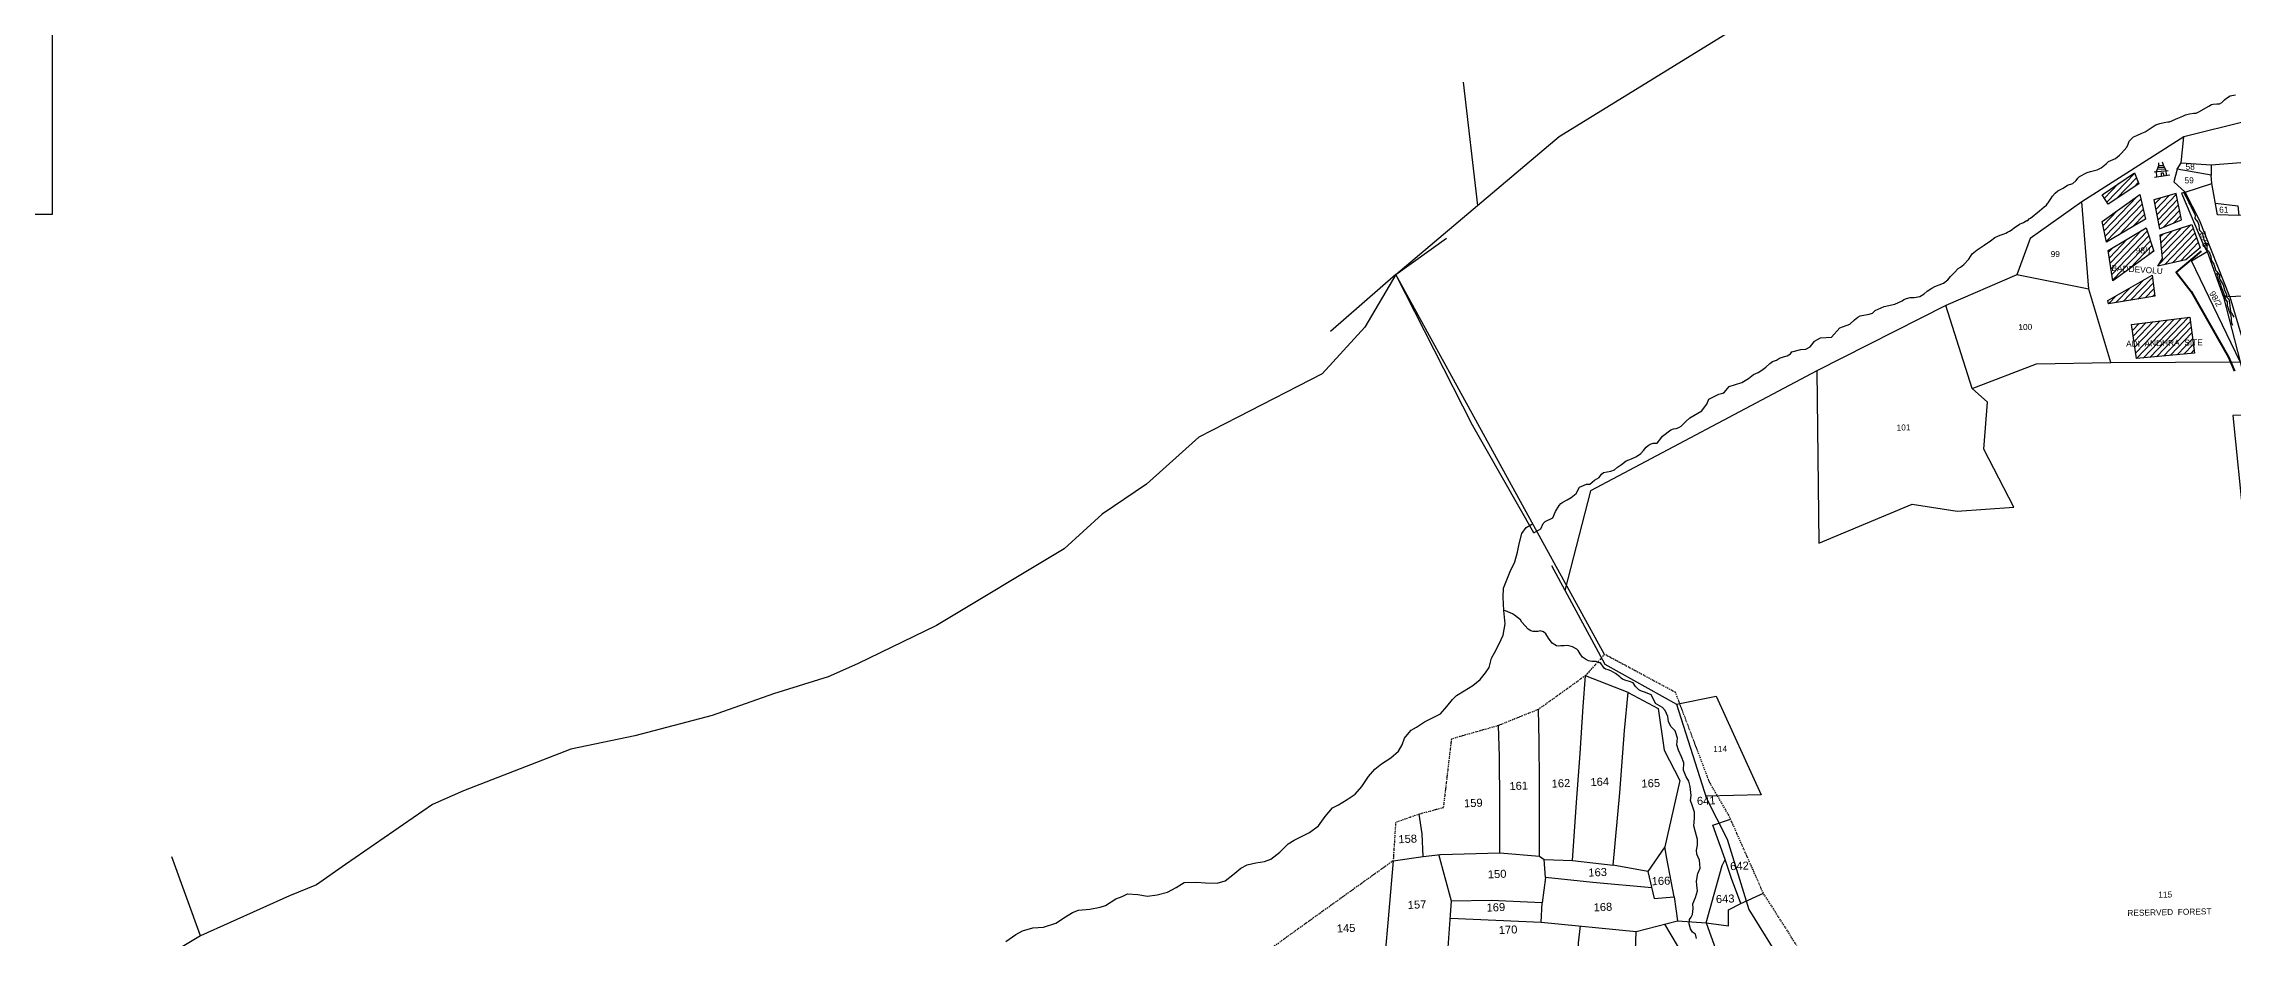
# Model space of a CAD drawing. Header units: inches. Extents: x 304037 to 460575, y 1453943 to 1639883.
# Drawn here: x 321800 to 325543, y 1605098 to 1606625 of the extents above; entities that cross this region are included whole.
import ezdxf

# ---------------------------------------------------------------- set-up
doc = ezdxf.new("R2010")
doc.units = ezdxf.units.IN
doc.header["$MEASUREMENT"] = 0
doc.linetypes.add('ACAD_ISO07W100', pattern=[3, 0, -3])
doc.linetypes.add('BORDER', pattern=[1.75, 0.5, -0.25, 0.5, -0.25, 0, -0.25])
doc.layers.add('FOOTPATH', color=150, linetype='ACAD_ISO07W100', lineweight=30)
doc.layers.add('VILL_BOUNDARY', color=6, linetype='BORDER', lineweight=30)
for name, color, linetype in [('NALA', 4, 'Continuous'), ('SURVEY_BND', 7, 'Continuous'), ('SURVEY_NO', 7, 'Continuous'), ('TEXT', 7, 'Continuous'), ('VILLAGE_AREA', 1, 'Continuous'), ('WATER_BODY', 4, 'Continuous')]:
    doc.layers.add(name, color=color, linetype=linetype)
doc.styles.get("Standard").update_dxf_attribs({"font": 'arial.ttf'})

# ---------------------------------------------------------------- blocks, each defined once
blk = doc.blocks.new('ABCD')
at = {"layer": 'VILLAGE_AREA', "linetype": 'ByBlock'}
for points in [[(-0.1, 2.28), (5.8, 2.7)], [(0, 0), (6.41, 0.9)], [(0.82, 2.35), (1.96, 4.93), (3.79, 4.97), (3.5, 6.26)], [(0.97, 0.14), (0.82, 2.35)], [(1.23, 3.28), (4.55, 3.36)], [(1.6, 4.11), (4.17, 4.16)], [(1.96, 4.93), (1.96, 6.05)], [(2.98, 0.42), (2.98, 1.76), (3.72, 1.76), (3.89, 0.55)], [(5.03, 0.71), (4.89, 2.64), (3.79, 4.97)]]:
    blk.add_lwpolyline(points, dxfattribs=at)
blk = doc.blocks.new('BADDEVOLU')
at = {"layer": 'VILLAGE_AREA', "linetype": 'ByBlock'}
h = blk.add_hatch(dxfattribs=at)
h.set_pattern_fill('ANSI31', color=256, scale=15, angle=180, style=0)
h.set_pattern_definition([(225, (-699.581, -397.935), (1.3258252, -1.3258252), [])])
h.paths.add_polyline_path([(-84.77, 176.12), (-87.75, 185.99), (-103.86, 176.79), (-102.14, 163.93)])
h.paths.add_polyline_path([(-84.33, 197.64), (-82.18, 185.39), (-72.84, 189.03), (-74.83, 200.14)])
h.paths.add_polyline_path([(-103.59, 196.14), (-90.53, 204.44), (-92.18, 209.14), (-105.92, 200.19)])
h.paths.add_polyline_path([(-82.01, 182.9), (-81.1, 172.98), (-83.16, 169.81), (-71.39, 172.14), (-65.25, 177.14), (-68.64, 186.93)])
h.paths.add_polyline_path([(-84.66, 157.2), (-85.65, 166.08), (-104.41, 155.83), (-104.25, 154.36)])
h.paths.add_polyline_path([(-94.74, 145.58), (-92.86, 131.15), (-68.47, 132.96), (-70.16, 148.17)])
h.paths.add_polyline_path([(-106.17, 188.96), (-104.57, 180.25), (-87.94, 189.62), (-90.18, 199.92)])
at = {"layer": 'FOOTPATH', "linetype": 'ByBlock', "lineweight": 40}
blk.add_lwpolyline([(-64.91, 175.72), (-75.49, 167.06), (-69.42, 158.81), (-54.27, 131), (-51.83, 125.06)], dxfattribs=at)
at = {"layer": 'NALA', "linetype": 'ByBlock'}
for points in [[(-347.18, 62.95), (-344.21, 64.64), (-343.16, 66.88), (-342.31, 67.63), (-339.06, 69.13), (-337.96, 71.73), (-336.41, 74.22), (-335.66, 75.12), (-334.76, 75.67), (-332.97, 76.52), (-331.27, 77.57), (-329.17, 79.16), (-327.66, 81.83), (-325.66, 82.53), (-324.76, 82.98), (-323.27, 82.98), (-321.27, 84.57), (-319.37, 85.72), (-318.37, 87.07), (-317.42, 87.77), (-314.42, 88.27), (-312.87, 88.82), (-311.57, 89.91), (-309.81, 90.99), (-307.91, 92.44), (-305.61, 93.19), (-303.51, 94.19), (-301.61, 95.44), (-300.46, 96.68), (-299.31, 98.03), (-298.56, 98.73), (-297.61, 99.23), (-296.42, 99.63), (-295.57, 99.63), (-294.77, 99.63), (-293.12, 101.48), (-292.42, 102.47), (-288.86, 105.09), (-287.71, 105.44), (-286.66, 105.59), (-285.51, 106.04), (-284.46, 106.59), (-282.51, 108.43), (-280.86, 109.93), (-275.65, 112.75), (-275, 113.8), (-273.6, 115.55), (-272.7, 117.59), (-270.15, 118.89), (-268.4, 119.69), (-266.81, 120.09), (-266.06, 120.49), (-264.76, 122.03), (-264.11, 122.83), (-258.64, 124.41), (-255.89, 126.01), (-253.79, 127.66), (-251.74, 128.45), (-250.14, 129.4), (-248.49, 130.65), (-246.74, 132.15), (-245.69, 132.9), (-243.99, 133.45), (-242.65, 134.2), (-240.55, 134.89), (-239.5, 135.24), (-238.05, 135.99), (-237.4, 136.79), (-233.69, 137.71), (-231.59, 137.81), (-229.69, 138.71), (-228.64, 140.2), (-227.84, 141.1), (-225.26, 142.46), (-220.64, 142.71), (-217.1, 146.45), (-212.89, 147.93), (-210.86, 149.68), (-209.42, 150.87), (-208.55, 151.36), (-204.66, 151.99), (-203.33, 152.41), (-202.14, 153.42), (-198.35, 155.15), (-193.9, 156.03), (-190.78, 157.25), (-189.98, 157.85), (-188.89, 158.3), (-187.31, 158.58), (-185.7, 158.58), (-183.35, 159.01), (-181.46, 160.06), (-180.13, 161.15), (-178.13, 162.44), (-176.97, 163.11), (-173.29, 164.38), (-171.36, 165.78), (-170.27, 167.11), (-168.56, 168.82), (-166.98, 170.36), (-166.04, 170.99), (-164.53, 172.08), (-162.49, 174.18), (-161.06, 176.48), (-158.9, 178.1), (-157.58, 178.93), (-155.91, 179.96), (-153.15, 181.79), (-151.34, 183.19), (-149.82, 183.78), (-148.71, 184.22), (-147.46, 184.54), (-146.63, 184.91), (-145.96, 185.27), (-145.11, 185.64), (-144.49, 186.08), (-143.85, 186.5), (-143.22, 187.04), (-140.95, 188.47), (-139.13, 189.15), (-138.09, 189.84), (-137.84, 190.03), (-137.35, 190.03), (-136.79, 190.67), (-136.19, 190.99), (-132.41, 194.01), (-130.38, 195.61), (-129.44, 196.26), (-128.92, 196.91), (-128.7, 197.2), (-127.58, 198.83), (-126.79, 200.04), (-125.66, 201.27), (-124.53, 202.13), (-122.3, 203.25), (-120.49, 204.49), (-118.2, 205.16), (-116.74, 206.34), (-115.99, 207.33), (-115.28, 208.02), (-114.15, 208.6), (-113.19, 209.04), (-112.01, 209.61), (-110.63, 209.97), (-107.87, 210.64), (-106.17, 211.46), (-104.08, 213.14), (-102.98, 214.08), (-100, 215.31), (-98.38, 216.63), (-97.47, 217.51), (-95.18, 219.98), (-94.6, 221.24), (-94.14, 222.48), (-92.35, 224.18), (-90.92, 224.81), (-88.77, 225.72), (-87.45, 226.21), (-84.92, 227.9), (-83.57, 228.7), (-82.91, 229.11), (-81.2, 229.66), (-79.41, 229.93), (-77.76, 230.18), (-77.1, 230.21), (-77.1, 230.21), (-73.54, 231.75), (-71.54, 232.5), (-70.41, 232.99), (-68.59, 233.38), (-66.89, 233.6), (-65.87, 233.68), (-65.29, 233.84), (-64.77, 234.17), (-60.52, 236.49), (-59.28, 237.1), (-58.62, 237.32), (-57.08, 237.32), (-56.03, 237.32), (-55.04, 237.92), (-53.86, 239.05), (-52.98, 239.71), (-51.41, 240.61), (-49.13, 240.97)], [(-71.78, 200.57), (-69.95, 196.88), (-69.44, 195.58), (-68.98, 194.95), (-67.45, 191.75), (-67.07, 190.85), (-67.25, 189.48), (-66.01, 187.91), (-65.61, 186.66), (-65.54, 185.02), (-65.47, 184.51), (-64.3, 183.33), (-63.99, 181.65), (-63.61, 180.63), (-63.26, 179.62), (-62.55, 178.63), (-62.46, 177.35), (-62.42, 176.42), (-61.53, 175.32), (-60.82, 173.38), (-60.71, 171.9), (-59.65, 170.16), (-59.18, 168.33), (-58.98, 167.67), (-58.28, 166.91), (-57.45, 165.46), (-57.34, 164.12), (-57.19, 163.5), (-55.9, 161.44), (-55.39, 159.29), (-54.6, 157.34), (-54.73, 156.43), (-53.69, 155.35), (-53.35, 153.75), (-53.24, 152.42), (-53.2, 151.31), (-53, 150.3), (-52.6, 149.5), (-51.72, 147.8)], [(-52.25, 144.27), (-52.64, 145.2), (-52.59, 145.74), (-52.68, 146.31), (-52.68, 147.23), (-52.76, 148.36), (-53.19, 149.48), (-53.61, 150.51), (-53.94, 151.5), (-54.25, 152.53), (-54.25, 154.28), (-54.88, 155.25), (-55.18, 156.21), (-55.75, 157.91), (-56.16, 158.98), (-56.48, 160.06), (-57.13, 162.25), (-57.49, 162.9), (-57.97, 163.92), (-57.97, 164.78), (-58.1, 165.53), (-58.44, 166.15), (-58.62, 166.39), (-58.53, 166.27)]]:
    blk.add_lwpolyline(points, dxfattribs=at)
at = {"layer": 'SURVEY_BND', "linetype": 'ByBlock'}
for points in [[(-72.51, 212.99), (-71.18, 223.86)], [(-74.33, 210.35), (-72.51, 212.99), (-59.98, 211.84), (-60.08, 207.51)], [(-59.98, 211.84), (-26.09, 213.9), (-14.94, 212.03), (-13.45, 195.24), (-22.76, 192.57), (-48.82, 190.32), (-57.73, 190.87), (-59.86, 204.01)], [(-71.1, 200.59), (-59.86, 204.01), (-60.08, 207.51), (-74.33, 210.35), (-75.8, 204.96), (-71.1, 200.59)], [(-112.27, 160.64), (-114.61, 197.38)], [(-53.16, 156.38), (-65.39, 188.7), (-71.1, 200.59), (-72.66, 200.2), (-63.65, 177.99), (-62.36, 175.47)], [(-58.52, 195.7), (-49.17, 194.37), (-48.82, 190.32)], [(-103.64, 129.77), (-49.39, 129.03), (-69.01, 171.74), (-62.36, 175.47), (-55.91, 156.25), (-49.39, 129.03), (-43.79, 106.48), (-52.86, 106.59), (-49.18, 60.81), (-38.35, 60.16), (-40.64, 84.51), (-43.79, 106.48), (-38.99, 103.42), (-43.89, 122.36), (-15.42, 121.05), (-15.87, 157.72), (-53.16, 156.38), (-48.49, 139.28), (-43.89, 122.36)], [(-61.72, 179.01), (-63.65, 177.99)], [(-162.11, 119.92), (-134.95, 129.77), (-103.64, 129.77), (-112.27, 160.64), (-142.36, 167.25)], [(-53.16, 156.38), (-56.13, 156.92)], [(-227.18, 128.65), (-227.75, 56.41), (-188.2, 71.97), (-169.43, 68.58), (-145.54, 69.9), (-157.7, 94.43), (-155.74, 114.05), (-162.11, 119.92), (-172.47, 154.98)], [(-288.8, -10.02), (-271.97, -6.97), (-253.88, -48.7), (-277.19, -48.89)]]:
    blk.add_lwpolyline(points, dxfattribs=at)
at = {"layer": 'VILL_BOUNDARY', "linetype": 'ByBlock'}
for points in [[(-340.02, 49.13), (-318.52, 7.28), (-288.8, -10.02), (-276.9, -49.84), (-268.53, -67.09), (-260.01, -96.73), (-224.07, -157.48), (-213.42, -175.44), (-198.78, -214.78), (-171.67, -264.31), (-151.65, -303.62), (-127.08, -337.86), (-104.22, -326.78), (-69.56, -310.42), (-33.08, -299.22)], [(-44.12, 229.97), (-71.18, 223.86), (-114.61, 197.38), (-136.56, 182.35), (-142.36, 167.25), (-172.47, 154.98), (-227.18, 128.65), (-323.05, 80.16), (-334.6, 38.57)]]:
    blk.add_lwpolyline(points, dxfattribs=at)
at = {"layer": 'VILLAGE_AREA', "linetype": 'ByBlock'}
for points in [[(-105.92, 200.19), (-92.18, 209.14), (-90.53, 204.44), (-103.59, 196.14), (-105.92, 200.19)], [(-106.17, 188.96), (-90.18, 199.92), (-87.94, 189.62), (-104.57, 180.25), (-106.17, 188.96)], [(-84.33, 197.64), (-82.18, 185.39), (-72.84, 189.03), (-74.83, 200.14), (-84.33, 197.64)], [(-103.86, 176.79), (-87.75, 185.99), (-84.77, 176.12), (-102.14, 163.93), (-103.86, 176.79)], [(-82.01, 182.9), (-68.64, 186.93), (-65.25, 177.14), (-71.39, 172.14), (-83.16, 169.81), (-81.1, 172.98), (-82.01, 182.9)], [(-104.41, 155.83), (-85.65, 166.08), (-84.66, 157.2), (-104.25, 154.36), (-104.41, 155.83)], [(-94.74, 145.58), (-70.16, 148.17), (-68.47, 132.96), (-92.86, 131.15), (-94.74, 145.58)]]:
    blk.add_lwpolyline(points, dxfattribs=at)
at = {"layer": 'WATER_BODY', "linetype": 'ByBlock'}
blk.add_lwpolyline([(-347.18, 62.95), (-372, 108.71), (-403, 172.48), (-333.34, 229.09), (-235.32, 286.91), (-120.54, 354.21), (-61.05, 375.95), (34.48, 425.49), (142.29, 496.19), (174.63, 520.15), (223.57, 444.7), (266.24, 378.95)], dxfattribs=at)
at = {"layer": 'WATER_BODY'}
for points in [[(-373.21, 252.64), (-368.17, 200.78)], [(-403, 172.48), (-430.92, 149.12)]]:
    blk.add_lwpolyline(points, dxfattribs=at)
at = {"layer": 'VILLAGE_AREA', "linetype": 'ByBlock'}
blk.add_blockref('ABCD', (-83.84, 207.12), dxfattribs=at)
at = {"layer": 'SURVEY_NO', "linetype": 'ByBlock'}
for s, p in [('58', (-70.74, 209.95)), ('59', (-71.28, 204.26)), ('61', (-57, 191.68)), ('99', (-128.06, 174.44)), ('98/1', (-92.34, 175.25)), ('100', (-142.2, 144.1)), ('101', (-194.12, 102.94)), ('114', (-273.69, -30.37))]:
    blk.add_text(s, height=2.5, dxfattribs=at).set_placement(p)
for s, rotation, p in [('97/1', 101.90211, (-61.64, 177.64)), ('98/2', 298.56773, (-61.91, 158.01))]:
    blk.add_text(s, height=2.5, rotation=rotation, dxfattribs=at).set_placement(p)
at = {"layer": 'TEXT', "linetype": 'ByBlock'}
blk.add_text('BADDEVOLU', height=2.5, rotation=355.50255, dxfattribs=at).set_placement((-102.72, 168.15))
for s, p in [('ADI  ANDHRA  SITE', (-97.15, 136.22)), ('RESERVED  FOREST', (-101.24, -102.5)), ('115', (-88.12, -95.11))]:
    blk.add_text(s, height=2.5, dxfattribs=at).set_placement(p)
blk = doc.blocks.new('KULLURU')
at = {"layer": 'NALA'}
for points in [[(205.8, 695.25), (210.08, 697.88), (212.9, 699.4), (217.27, 700.51), (221.73, 700.56), (226.96, 702.03), (231.17, 704.5), (234.11, 706.28), (236.66, 707.13), (241.52, 707.35), (245.81, 707.98), (248.04, 708.6), (252.46, 711.23), (255.18, 712.08), (257.5, 713.15), (261.78, 712.66), (265.86, 711.86), (269.83, 712.26), (274.21, 713.11), (277.87, 714.98), (281.35, 716.94), (286.57, 716.9), (290.23, 716.41), (295.21, 716.11), (298.52, 717), (301.91, 719.4), (305.34, 722.08), (307.95, 723.26), (311.65, 723.97), (315.31, 724.37), (317.99, 725.31), (321.83, 728.12), (325.5, 731.39), (328.09, 732.91), (331.22, 734.33), (334.61, 735.8), (338.54, 738.43), (341.39, 742.27), (344.65, 745.72), (347.24, 746.92), (350.95, 749.06), (354.34, 751.16), (357.2, 754.16), (360.24, 758.26), (362.96, 761.29), (365.9, 763.39), (369.85, 765.77), (373.19, 768.36), (374.76, 770.92), (375.84, 773.77), (377.26, 775.24), (378.83, 776.89), (381.1, 778.05), (384.58, 780.19), (391.28, 783.27), (394.1, 786.23), (396.6, 789.08), (398.39, 790.64), (401.6, 792.56), (405.27, 794.63), (408.49, 796.99), (410.85, 799.71), (412.41, 801.94), (413.57, 805.69), (414.96, 807.94), (416.97, 811.68), (418.8, 815.12), (419.92, 819.91), (419.51, 825.48), (419.43, 831.11), (419.78, 834.86), (422.78, 841.75), (424.87, 845.67), (426.21, 849.68), (426.97, 853.14), (428.36, 857.37), (430.28, 859.78), (432.69, 861.16)], [(494.84, 685.16), (494.37, 686.96), (493.22, 687.87), (492.38, 689.37), (491.93, 691.45), (492.21, 693.22), (492.94, 694.25), (493.51, 695.23), (493.83, 697.77), (493.85, 699.74), (495.04, 702.37), (496.02, 705.04), (495.73, 707.47), (495.73, 709.17), (496.34, 712.41), (497.4, 714.6), (497.3, 717.94), (496.34, 720.43), (496.25, 722.1), (496.71, 724.16), (496.81, 726.62), (496.07, 729.71), (495.43, 732.29), (495.93, 735.49), (495.93, 738.09), (495.29, 740.6), (494.55, 742.98), (494.82, 745), (494.67, 748.87), (494.13, 751.03), (493.07, 752.9), (492.11, 755.72), (492.3, 758.87), (491.49, 761.43), (490.38, 764.25), (489.74, 766.44), (490.04, 769.29), (489.25, 772.34), (487.57, 774.13), (486.66, 776.22), (486.34, 778.5), (485.43, 781.06), (484.32, 782.29), (481.42, 784.13), (480.58, 786.21), (479.74, 787.76), (477.43, 788.84), (475.86, 789.46), (474.7, 790.12), (473.42, 791.6), (472.46, 793.17), (470.99, 793.8), (468.98, 794.34), (468.04, 794.8), (467.5, 795.32), (466.91, 795.86), (465.24, 797.33), (463.29, 798.54), (462.16, 798.93), (461.15, 799.33), (460.5, 799.73), (459.08, 801.95), (458.58, 801.99), (457.28, 802.68), (455.56, 802.66), (454.06, 803.05), (452.95, 803.74), (451.72, 804.67), (450.81, 806.12), (449.92, 807.53), (449.43, 808.07), (447.67, 809.19), (445.68, 809.78), (444.22, 809.78), (442.85, 809.71), (441.62, 809.71), (440.95, 809.83), (439.2, 810.96), (437.73, 813.25), (436.74, 815.09), (435.81, 815.88), (434.43, 816.37), (433.36, 816.16), (431.46, 816.16), (430.53, 816.48), (429.37, 817.3), (426.89, 820.29), (426.32, 821.25), (423.96, 823.29), (423.15, 823.91), (422.14, 824.4), (420.19, 825.26), (419.55, 825.48)]]:
    blk.add_lwpolyline(points, dxfattribs=at)
at = {"layer": 'SURVEY_BND'}
for points in [[(430.4, 722.12), (432.39, 720.65), (444.17, 719.82), (446.85, 744.07), (449.12, 764.5), (451.16, 784.09), (452.56, 796.85)], [(444.17, 719.82), (461.14, 717.23), (465.06, 747.34), (468.04, 773.27), (470.15, 789.23), (452.56, 796.85)], [(470.15, 789.23), (482.51, 781.94), (484.28, 764.41), (490.32, 751.55), (482.96, 724.02), (475.53, 713.93), (461.14, 717.23)], [(413.94, 724.25), (430.4, 722.12), (430.91, 734.91), (431.7, 752.96), (432.21, 770.23), (432.37, 783.55)], [(381.82, 723.93), (389.04, 724.51), (413.94, 724.25), (414.7, 744.81), (415.27, 764.53), (415.36, 777.44)], [(369.15, 722.62), (381.82, 723.93), (381.77, 733.35), (380.83, 741.67)], [(486.09, 703), (487.09, 692.84), (499.09, 691.6), (506.72, 715.26), (508.09, 717.74), (503.46, 732.24), (510.96, 734.55)], [(432.6, 713.1), (430.79, 702.64), (409.45, 704.36), (392.91, 704.81), (388.34, 724.45)], [(475.53, 713.93), (477.77, 702.59), (486.09, 703), (483.61, 719.06), (482.96, 724.02)], [(369.15, 722.62), (365.95, 696.78), (364.56, 685.93), (390.54, 683.58), (392.32, 699.11), (392.91, 704.81)], [(476.87, 707.15), (452.28, 710.23), (432.6, 713.1), (432.39, 720.65)], [(499.09, 691.6), (508.34, 689.95), (508.65, 696.68), (513.93, 699.06), (510.43, 709.77), (508.09, 717.74)], [(392.15, 697.64), (430.1, 694.61), (430.79, 702.64)], [(513.93, 699.06), (523.49, 703.03)], [(430.1, 694.61), (469.6, 689.11), (487.09, 692.84)], [(466.78, 662.41), (466.28, 656.28), (443.06, 659.39), (445.27, 678.7), (445.37, 685.23), (446.39, 692.34)], [(493.99, 664.37), (466.78, 662.41), (469.05, 681.15), (469.6, 689.11)], [(528.79, 644.1), (518.31, 638.93), (508.91, 654.82), (493.99, 664.37), (489.13, 677.96), (481.74, 691.7)], [(499.09, 691.6), (504.92, 673.09), (523.04, 660.77), (528.79, 644.1), (552.83, 651.59)]]:
    blk.add_lwpolyline(points, dxfattribs=at)
at = {"layer": 'VILL_BOUNDARY'}
blk.add_lwpolyline([(552.83, 651.59), (533.32, 686.31), (523.49, 703.03), (513.66, 727.78), (510.27, 736.28), (502.75, 750.38), (490.01, 788.41), (460.96, 805.49), (452.56, 796.85), (432.37, 783.55), (415.36, 777.44), (395.47, 772.57), (390.96, 743.97), (380.83, 741.67), (370.79, 738.62), (369.15, 722.62), (331.74, 697.95), (311.64, 684.64)], dxfattribs=at)
at = {"layer": 'WATER_BODY'}
for points in [[(379.84, 967.71), (401.59, 982.15)], [(460.96, 805.49), (379.84, 967.71), (365.97, 946.26), (347.34, 927.38), (311.41, 910.64), (294.81, 902.99), (272.11, 884.12), (253.02, 872.37), (236.57, 858.38), (181.87, 828.45), (148.26, 813.75), (135.75, 808.73), (112.64, 802.48), (86.6, 794.41), (53.97, 787.21), (26.92, 782.73), (-18.67, 767.09), (-31.88, 761.76), (-69.14, 738.13), (-81.68, 730.06), (-93.1, 725.98), (-131.03, 710.64), (-156.37, 696.75)], [(-131.03, 710.64), (-141.7, 744.13)]]:
    blk.add_lwpolyline(points, dxfattribs=at)
at = {"layer": 'SURVEY_NO'}
for s, p in [('161', (418.99, 750.26)), ('162', (436.69, 750.62)), ('164', (452.94, 750.62)), ('165', (474.25, 749.17)), ('159', (399.71, 743.82)), ('641', (497.19, 741.01)), ('158', (371.67, 729.87)), ('150', (408.52, 713.72)), ('163', (450.6, 712.82)), ('642', (510.02, 713.18)), ('157', (374.5, 702.24)), ('166', (476.95, 708.17)), ('145', (344.42, 693.54)), ('169', (407.44, 699.83)), ('168', (452.23, 698.2)), ('643', (503.52, 699.65)), ('170', (412.18, 690.25))]:
    blk.add_text(s, height=3.35, dxfattribs=at).set_placement(p)

msp = doc.modelspace()

# ---------------------------------------------------------------- linework, layer by layer
at = {"layer": 'WATER_BODY', "color": 0}
msp.add_lwpolyline([(311984.8, 1607125.4), (321813.8, 1607125.4), (321813.8, 1606333.2), (311984.8, 1606333.2)], close=True, dxfattribs=at)

# ---------------------------------------------------------------- block references
at = {"xscale": 4.08566660901875, "yscale": 4.085666608953034, "zscale": 4.085666609008822, "rotation": 2.230494101978846}
msp.add_blockref('KULLURU', (322715.7, 1602219.6), dxfattribs=at)
at = {"layer": 'SURVEY_BND', "linetype": 'ByBlock', "xscale": 4.075461441823986, "yscale": 4.075461441854713, "zscale": 4.075461441827573, "rotation": 1.112929297650649}
msp.add_blockref('BADDEVOLU', (325768.2, 1605559.9), dxfattribs=at)

doc.saveas('drawing.dxf')
